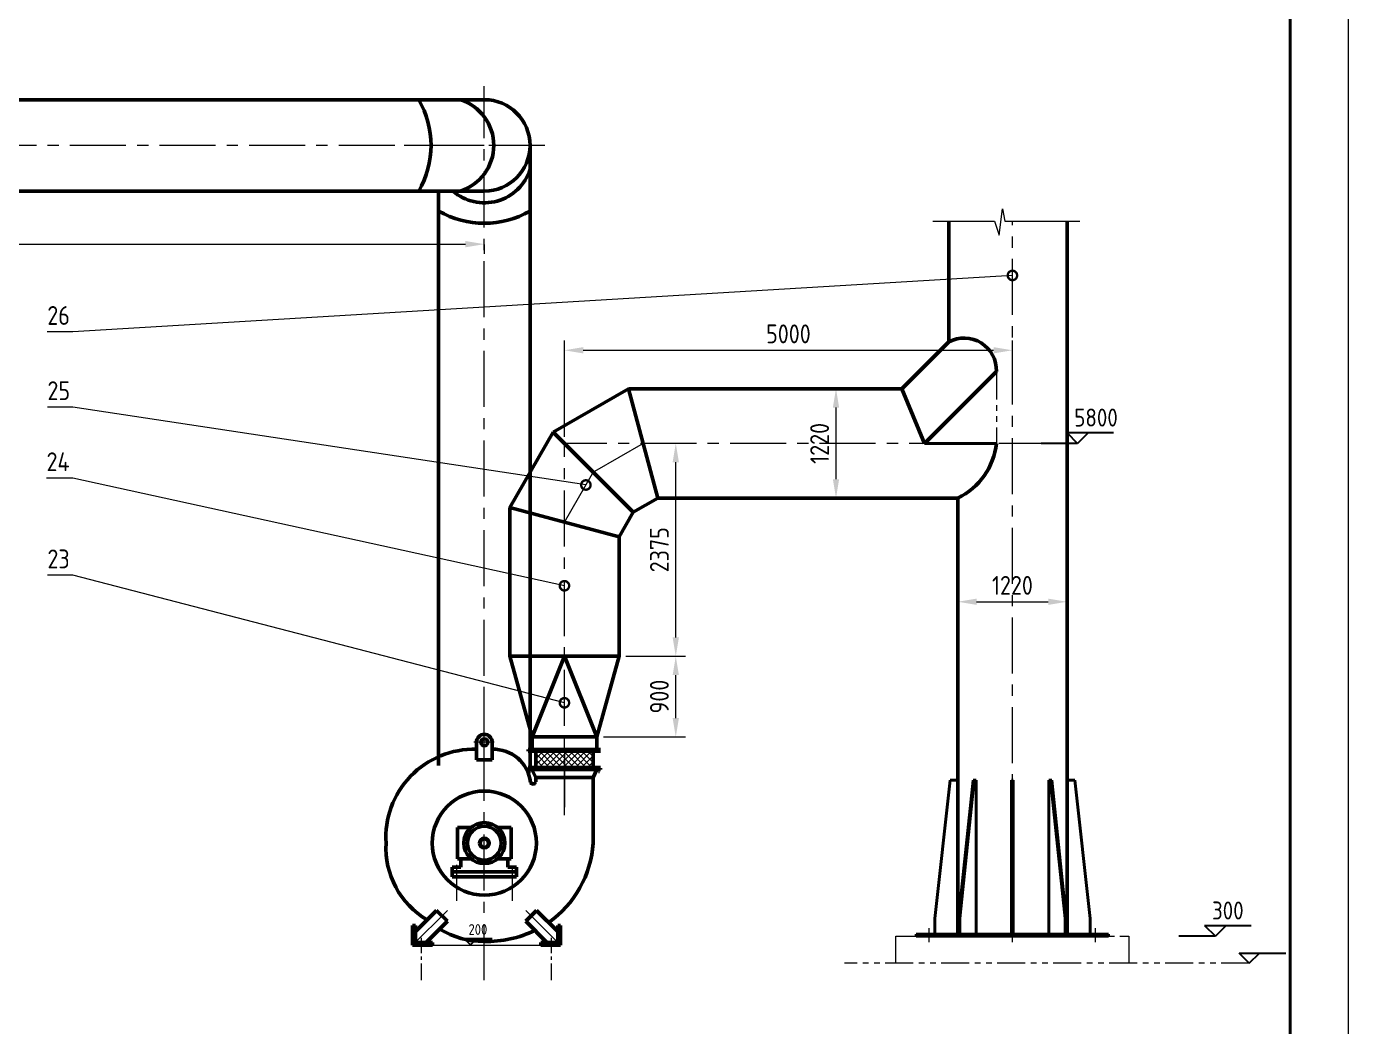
# Model space of a CAD drawing. Header units: millimetres. Extents: x 188205 to 604756, y -401673 to 15123.
# Drawn here: x 388576 to 403332, y -133988 to -122829 of the extents above; entities that cross this region are included whole.
import ezdxf

# ---------------------------------------------------------------- set-up
doc = ezdxf.new("R2010")
doc.units = ezdxf.units.MM
doc.header["$LTSCALE"] = 500
doc.linetypes.add('CENTER', pattern=[2, 1.25, -0.25, 0.25, -0.25])
doc.linetypes.add('PHANTOM2', pattern=[1.25, 0.625, -0.125, 0.125, -0.125, 0.125, -0.125])
for name, color, linetype, lineweight in [('2D', 4, 'PHANTOM2', 20), ('air-smoke', 5, 'Continuous', 50), ('BIAOZHU', 3, 'Continuous', 25), ('POU', 4, 'Continuous', 20), ('SHI', 7, 'Continuous', 40), ('WEN', 3, 'Continuous', 20), ('XI', 2, 'Continuous', 20), ('ZHONG', 1, 'CENTER', 20)]:
    doc.layers.add(name, color=color, linetype=linetype, lineweight=lineweight)
doc.styles.add('GB', font='gbenor.shx', dxfattribs={"bigfont": 'gbcbig.shx'})
doc.dimstyles.new('ISO-60', dxfattribs={"dimscale": 60, "dimtxt": 3.5, "dimasz": 3.5, "dimexe": 1.8, "dimexo": 1.25, "dimgap": 1.3, "dimtad": 1, "dimrnd": 1, "dimdsep": 46, "dimtxsty": 'GB', "dimcen": 0, "dimclrd": 3, "dimclre": 3, "dimclrt": 256, "dimadec": 0, "dimazin": 0, "dimtfac": 1, "dimtix": 1, "dimtmove": 0, "dimatfit": 3, "dimldrblk": 'DOTSMALL', "dimfxl": 0, "dimlwd": 20, "dimlwe": 20, "dimarcsym": 0})

# ---------------------------------------------------------------- blocks, each defined once
blk = doc.blocks.new('air-waste-master-2')
at = {"layer": 'air-smoke'}
for p, q in [((41548, -1040), (14139, -1040)), ((42058, -8468), (42058, -1550)), ((41548, -2060), (13009, -2060)), ((41038, -8468), (41038, -2060))]:
    blk.add_line(p, q, dxfattribs=at)
for centre, radius, start, end in [((39933, -1550), 1020, 330, 30), ((41118, -1550), 535, 287.588, 72.412), ((41548, -1550), 510, 270, 90), ((41548, -1656), 535, 228.9898, 342.412), ((41548, -1399), 1020, 240, 300)]:
    blk.add_arc(centre, radius, start, end, dxfattribs=at)
at = {"layer": 'ZHONG'}
for p, q in [((41548, -8468), (41548, -891)), ((41548, -1550), (0, -1550)), ((42223, -1550), (40655, -1550))]:
    blk.add_line(p, q, dxfattribs=at)
blk = doc.blocks.new('fan-a')
at = {"layer": 'POU'}
h = blk.add_hatch(dxfattribs=at)
h.set_pattern_fill('ANSI37', color=256, scale=15, style=0)
h.set_pattern_definition([(45, (-388025.4, -38833), (-33.6759605, 33.6759605), []), (135, (-388025.4, -38833), (-33.6759605, -33.6759605), [])])
h.paths.add_polyline_path([(-1214, 1025), (-1214, 845), (-894, 845), (-894, 1025)])
h.paths.add_polyline_path([(-894, 1025), (-894, 845), (-574, 845), (-574, 1025)])
for p, q in [((-1297, 1045), (-491, 1045)), ((-1297, 1035), (-491, 1035)), ((-491, 1045), (-491, 1035)), ((-491, 1025), (-491, 1035)), ((-88, 1125), (-88, 930)), ((88, 1125), (88, 930)), ((-1297, 1025), (-491, 1025)), ((-1214, 845), (-1214, 1025)), ((-574, 845), (-574, 1025)), ((-88, 930), (88, 930)), ((-1297, 845), (-491, 845)), ((-1297, 835), (-1297, 823)), ((-491, 835), (-1297, 835)), ((-1297, 823), (-491, 823)), ((-1256, 823), (-1215, 733)), ((-491, 835), (-1255, 835)), ((-1254, 835), (-492, 835)), ((-532, 823), (-573, 733)), ((-491, 845), (-491, 835)), ((-491, 823), (-491, 835)), ((-1215, 733), (-1215, 0)), ((-1215, 733), (-894, 733)), ((-573, 733), (-894, 733)), ((-573, 733), (-573, 682)), ((-301, 176), (-301, -176)), ((-301, 176), (-147, 176)), ((147, 176), (301, 176)), ((301, 176), (301, -176)), ((-360, -270), (-360, -375)), ((-360, -270), (-263, -270)), ((-301, -176), (-147, -176)), ((-263, -270), (-263, -176)), ((147, -176), (301, -176)), ((263, -270), (263, -176)), ((360, -270), (263, -270)), ((360, -270), (360, -375)), ((0, -321), (-360, -321)), ((0, -375), (-360, -375)), ((0, -321), (360, -321)), ((0, -375), (360, -375)), ((-820, -987), (-583, -751)), ((-699, -1108), (-462, -872)), ((-583, -751), (-462, -872)), ((533, -751), (412, -872)), ((649, -1108), (412, -872)), ((770, -987), (533, -751)), ((-851, -918), (-851, -1140)), ((-851, -918), (-820, -918)), ((-820, -918), (-820, -1108)), ((801, -918), (770, -918)), ((770, -918), (770, -1108)), ((801, -918), (801, -1140)), ((-820, -1108), (-851, -1140)), ((-851, -1140), (-630, -1140)), ((-820, -1108), (-630, -1108)), ((-630, -1108), (-630, -1140)), ((770, -1108), (580, -1108)), ((580, -1108), (580, -1140)), ((801, -1140), (580, -1140)), ((770, -1108), (801, -1140))]:
    blk.add_line(p, q)
for centre, radius in [((0, 1125), 39.3), ((0, 0), 581), ((0, 0), 229), ((0, 0), 189), ((0, 0), 54), ((0, 0), 47.2)]:
    blk.add_circle(centre, radius)
for centre, radius, start, end in [((0, 1125), 88.2, 0, 180), ((-99, 628), 420, 88.4877, 172.8076), ((112, 61), 987, 356.4604, 91.3591), ((-544, 688), 29.4, 192.8658, 345.3785), ((163, -52), 935, 300.5944, 3.1933), ((-29, 82), 1189, 183.9571, 234.5469), ((-29, 136), 1233, 244.2231, 271.341), ((4, -137), 960, 269.7316, 301.0503)]:
    blk.add_arc(centre, radius, start, end)
at = {"layer": 'BIAOZHU'}
blk.add_line((-1255, 835), (-491, 835), dxfattribs=at)
at = {"layer": 'ZHONG'}
for p, q in [((0, -1529), (0, 1694)), ((-510, 1007), (-510, 1051)), ((-109, 1125), (119, 1125)), ((-894, 1025), (-894, 310)), ((-1279, 863), (-1279, 782)), ((-509, 863), (-509, 782)), ((-851, -1140), (-462, -751)), ((801, -1140), (412, -751))]:
    blk.add_line(p, q, dxfattribs=at)
at = {"layer": 'ZHONG', "ltscale": 100}
for p, q in [((-310, -248), (-310, -644)), ((310, -244), (310, -644))]:
    blk.add_line(p, q, dxfattribs=at)
at = {"layer": 'ZHONG', "ltscale": 0.3}
for p, q in [((-750, -1529), (-750, -1058)), ((700, -1529), (700, -1058))]:
    blk.add_line(p, q, dxfattribs=at)
blk = doc.blocks.new('正标高')
at = {"layer": 'BIAOZHU'}
for p, q in [((-2.4, 2.4), (8, 2.4)), ((-2.4, 2.4), (0, 0)), ((2.4, 2.4), (0, 0))]:
    blk.add_line(p, q, dxfattribs=at)
at = {"layer": 'BIAOZHU', "style": 'GB', "flags": 10}
blk.add_attdef('+', (-3.12, 3.76), '', height=4, dxfattribs=at)
at = {"layer": 'BIAOZHU', "style": 'GB'}
blk.add_attdef('1000', (-0.7624, 3.76), '', height=4, dxfattribs=at)
blk = doc.blocks.new('地坪')
at = {"layer": 'BIAOZHU'}
for p, q in [((0, 0), (-2.26, 2.26)), ((-2.26, 2.26), (8.16, 2.26)), ((0, 0), (2.26, 2.26))]:
    blk.add_line(p, q, dxfattribs=at)
at = {"layer": 'BIAOZHU', "style": 'GB', "flags": 10}
blk.add_attdef('%%P0.0', (-2.96, 3.66), '', height=4, dxfattribs=at)
blk = doc.blocks.new('*D353')
at = {"layer": 'Defpoints', "color": 0}
for p in [(397526, -126871), (397526, -128091), (397611, -128091)]:
    blk.add_point(p, dxfattribs=at)
at = {"layer": 'WEN', "color": 3, "lineweight": 20}
for p, q in [((397601, -126871), (397719, -126871)), ((397611, -127081), (397611, -127881)), ((397601, -128091), (397719, -128091))]:
    blk.add_line(p, q, dxfattribs=at)
at = {"layer": 'WEN', "color": 3}
for points in [[(397576, -127081), (397646, -127081), (397611, -126871)], [(397576, -127881), (397646, -127881), (397611, -128091)]]:
    blk.add_solid(points, dxfattribs=at)
at = {"layer": 'WEN', "insert": (397428, -127481), "char_height": 210, "attachment_point": 5, "rotation": 90, "style": 'GB'}
blk.add_mtext('1220', dxfattribs=at)
blk = doc.blocks.new('_DotSmall')
at = {"color": 0, "linetype": 'ByBlock', "const_width": 0.5}
blk.add_lwpolyline([(-0.0625, 0, 1), (0.0625, 0, 1)], format="xyb", close=True, dxfattribs=at)
blk = doc.blocks.new('*D354')
at = {"layer": 'Defpoints', "color": 0}
for p in [(398970, -129248), (400190, -129248), (400190, -129248)]:
    blk.add_point(p, dxfattribs=at)
at = {"layer": 'WEN', "color": 3, "lineweight": 20}
for p, q in [((398970, -129173), (398970, -129140)), ((399180, -129248), (399980, -129248)), ((400190, -129173), (400190, -129140))]:
    blk.add_line(p, q, dxfattribs=at)
at = {"layer": 'WEN', "color": 3}
for points in [[(399180, -129213), (399180, -129283), (398970, -129248)], [(399980, -129213), (399980, -129283), (400190, -129248)]]:
    blk.add_solid(points, dxfattribs=at)
at = {"layer": 'WEN', "insert": (399580, -129065), "char_height": 210, "attachment_point": 5, "style": 'GB'}
blk.add_mtext('1220', dxfattribs=at)
blk = doc.blocks.new('*D405')
at = {"layer": 'Defpoints', "color": 0}
for p in [(399580, -126442), (399580, -126762), (394580, -127481)]:
    blk.add_point(p, dxfattribs=at)
at = {"layer": 'WEN', "color": 3, "lineweight": 20}
for p, q in [((394580, -127406), (394580, -126334)), ((394790, -126442), (399370, -126442)), ((399580, -126687), (399580, -126334))]:
    blk.add_line(p, q, dxfattribs=at)
at = {"layer": 'WEN', "color": 3}
for points in [[(394790, -126407), (394790, -126477), (394580, -126442)], [(399370, -126407), (399370, -126477), (399580, -126442)]]:
    blk.add_solid(points, dxfattribs=at)
at = {"layer": 'WEN', "insert": (397080, -126259), "char_height": 210, "attachment_point": 5, "style": 'GB'}
blk.add_mtext('5000', dxfattribs=at)
blk = doc.blocks.new('*D406')
at = {"layer": 'Defpoints', "color": 0}
for p in [(395190, -129856), (395823, -129856), (394941, -130756)]:
    blk.add_point(p, dxfattribs=at)
at = {"layer": 'WEN', "color": 3, "lineweight": 20}
for p, q in [((395265, -129856), (395931, -129856)), ((395823, -130546), (395823, -130066)), ((395016, -130756), (395931, -130756))]:
    blk.add_line(p, q, dxfattribs=at)
at = {"layer": 'WEN', "color": 3}
for points in [[(395788, -130066), (395858, -130066), (395823, -129856)], [(395788, -130546), (395858, -130546), (395823, -130756)]]:
    blk.add_solid(points, dxfattribs=at)
at = {"layer": 'WEN', "insert": (395640, -130306), "char_height": 210, "attachment_point": 5, "rotation": 90, "style": 'GB'}
blk.add_mtext('900', dxfattribs=at)
blk = doc.blocks.new('*D407')
at = {"layer": 'Defpoints', "color": 0}
for p in [(395823, -127481), (395994, -127481), (395190, -129856)]:
    blk.add_point(p, dxfattribs=at)
at = {"layer": 'WEN', "color": 3, "lineweight": 20}
for p, q in [((395919, -127481), (395715, -127481)), ((395823, -129646), (395823, -127691)), ((395265, -129856), (395931, -129856))]:
    blk.add_line(p, q, dxfattribs=at)
at = {"layer": 'WEN', "color": 3}
for points in [[(395788, -127691), (395858, -127691), (395823, -127481)], [(395788, -129646), (395858, -129646), (395823, -129856)]]:
    blk.add_solid(points, dxfattribs=at)
at = {"layer": 'WEN', "insert": (395640, -128668), "char_height": 210, "attachment_point": 5, "rotation": 90, "style": 'GB'}
blk.add_mtext('2375', dxfattribs=at)
blk = doc.blocks.new('*D478')
at = {"layer": 'Defpoints', "color": 0}
for p in [(365147, -124666), (393686, -125186), (393686, -125258)]:
    blk.add_point(p, dxfattribs=at)
at = {"layer": 'WEN', "color": 3, "lineweight": 20}
for p, q in [((365147, -124741), (365147, -125366)), ((365357, -125258), (393476, -125258)), ((393686, -125261), (393686, -125366))]:
    blk.add_line(p, q, dxfattribs=at)
at = {"layer": 'WEN', "color": 3}
for points in [[(365357, -125223), (365357, -125293), (365147, -125258)], [(393476, -125223), (393476, -125293), (393686, -125258)]]:
    blk.add_solid(points, dxfattribs=at)
at = {"layer": 'WEN', "insert": (379417, -125075), "char_height": 210, "attachment_point": 5, "style": 'GB'}
blk.add_mtext('28539', dxfattribs=at)

msp = doc.modelspace()

# ---------------------------------------------------------------- linework, layer by layer
at = {"layer": '2D'}
for p, q in [((399401.548, -126678.808), (399401.548, -127480.846)), ((398280.213, -132980.846), (400880.213, -132980.846)), ((398280.213, -133280.846), (398280.213, -132980.846)), ((400880.213, -132980.846), (400880.213, -133280.846)), ((402224.166, -133280.846), (397706.619, -133280.846))]:
    msp.add_line(p, q, dxfattribs=at)
at = {"layer": 'air-smoke'}
for p, q in [((398870.213, -125002.849), (398870.213, -126347.473)), ((400190.213, -125002.849), (400190.213, -132955.071)), ((398346.841, -126870.846), (398870.213, -126347.473)), ((398599.511, -127480.846), (399401.548, -126678.808)), ((395295.225, -126870.846), (394455.201, -127355.834)), ((398346.841, -126870.846), (395295.225, -126870.846)), ((395622.123, -128090.846), (395295.225, -126870.846)), ((398599.511, -127480.846), (398346.841, -126870.846)), ((393970.213, -128195.857), (394455.201, -127355.834)), ((395348.303, -128248.936), (394455.201, -127355.834)), ((395190.213, -128522.755), (393970.213, -128195.857)), ((393970.213, -128195.857), (393970.213, -129855.641)), ((395622.123, -128090.846), (395348.303, -128248.936)), ((398970.213, -128090.846), (395622.123, -128090.846)), ((398970.213, -128090.846), (398970.213, -132955.071)), ((395190.213, -128522.755), (395348.303, -128248.936)), ((395190.213, -128522.755), (395190.162, -129855.641)), ((393970.265, -129855.641), (395190.162, -129855.641)), ((394219.213, -130755.641), (393970.265, -129855.641)), ((394580.213, -129855.641), (394219.213, -130755.641)), ((394941.213, -130755.641), (394580.213, -129855.641)), ((394941.213, -130755.641), (395190.162, -129855.641)), ((394219.213, -130755.641), (394941.213, -130755.641)), ((394219.213, -130755.641), (394219.213, -130895.641)), ((394941.213, -130755.641), (394941.213, -130895.641))]:
    msp.add_line(p, q, dxfattribs=at)
for centre, radius, start, end in [((399039.587, -126667.56), 362.137, 358.2200773, 117.88544), ((398635.96, -127396.993), 770.167, 295.7217404, 353.7494802)]:
    msp.add_arc(centre, radius, start, end, dxfattribs=at)
at = {"layer": 'BIAOZHU'}
for p, q in [((400308.175, -127480.846), (399899.986, -127480.846)), ((401845.462, -132980.846), (401437.273, -132980.846))]:
    msp.add_line(p, q, dxfattribs=at)
at = {"layer": 'SHI'}
for p, q in [((399401.548, -127480.846), (398599.511, -127480.846)), ((398712.467, -132783.24), (398884.298, -131236.761)), ((398884.298, -131236.761), (398970.213, -131236.761)), ((399175.569, -132955.071), (399175.569, -131236.761)), ((399571.622, -131236.761), (399571.622, -132955.071)), ((399571.622, -131236.761), (399588.805, -131236.761)), ((399588.805, -131236.761), (399588.805, -132955.071)), ((399984.858, -132955.071), (399984.858, -131236.761)), ((400276.129, -131236.761), (400190.213, -131236.761)), ((400447.96, -132783.24), (400276.129, -131236.761)), ((398712.467, -132955.071), (398712.467, -132783.24)), ((400447.96, -132955.071), (400447.96, -132783.24)), ((398506.27, -132955.071), (400654.157, -132955.071)), ((398506.27, -132980.846), (398506.27, -132955.071)), ((400654.157, -132980.846), (398506.27, -132980.846)), ((400654.157, -132955.071), (400654.157, -132980.846))]:
    msp.add_line(p, q, dxfattribs=at)
at = {"layer": 'SHI', "ltscale": 0.3}
for p, q in [((399141.628, -131236.761), (398979.342, -132783.24)), ((398991.492, -132783.24), (399153.778, -131236.761)), ((399141.628, -131236.761), (399175.569, -131236.761)), ((400018.799, -131236.761), (399984.858, -131236.761)), ((400168.935, -132783.24), (400006.648, -131236.761)), ((400018.799, -131236.761), (400181.085, -132783.24)), ((398979.342, -132783.24), (398991.492, -132783.24)), ((398979.342, -132955.071), (398979.342, -132783.24)), ((398991.492, -132955.071), (398991.492, -132783.24)), ((400168.935, -132955.071), (400168.935, -132783.24)), ((400181.085, -132783.24), (400168.935, -132783.24)), ((400181.085, -132955.071), (400181.085, -132783.24))]:
    msp.add_line(p, q, dxfattribs=at)
at = {"layer": 'SHI'}
msp.add_lwpolyline([(344831.668, -144496.27), (402681.668, -144496.27), (402681.668, -107186.27), (344831.668, -107186.27)], close=True, dxfattribs=at)
at = {"layer": 'WEN'}
for p, q in [((399432.391, -125156.599), (399468.912, -124864.697)), ((399468.912, -124864.697), (399494.195, -125002.849)), ((398693.525, -125002.849), (399378.392, -125002.849)), ((399378.392, -125002.849), (399432.391, -125156.599)), ((399494.195, -125002.849), (400333.53, -125002.849)), ((392884.836, -133080.846), (394537.591, -133080.846))]:
    msp.add_line(p, q, dxfattribs=at)
at = {"layer": 'XI'}
msp.add_lwpolyline([(343206.668, -145146.27), (403331.668, -145146.27), (403331.668, -106536.27), (343206.668, -106536.27)], close=True, dxfattribs=at)
at = {"layer": 'ZHONG'}
for p, q in [((399580.213, -133047.735), (399580.213, -125002.849)), ((394580.213, -131630.656), (394580.213, -127480.846)), ((400053.551, -127480.846), (394580.213, -127480.846)), ((395458.674, -127480.846), (394901.752, -127802.385)), ((394580.213, -128359.306), (394901.752, -127802.385)), ((398652.326, -133047.735), (398652.326, -132889.877)), ((400508.101, -133047.735), (400508.101, -132889.877))]:
    msp.add_line(p, q, dxfattribs=at)

# ---------------------------------------------------------------- block references
ref = msp.add_blockref('正标高', (393532.343, -133077.625), dxfattribs=dict(xscale=30, yscale=30, zscale=30))
ref.add_attrib('1000', '200', (393509.471, -132964.825), dxfattribs={"layer": 'BIAOZHU', "height": 120, "style": 'GB'})
at = {"layer": 'air-smoke', "xscale": -1}
msp.add_blockref('fan-a', (393686.213, -131940.841), dxfattribs=at)
at = {"layer": 'SHI'}
ref = msp.add_blockref('正标高', (400308.175, -127480.846), dxfattribs=dict(at, xscale=50, yscale=50, zscale=50))
ref.add_attrib('1000', '5800', (400270.055, -127292.846), dxfattribs={"layer": 'BIAOZHU', "height": 200, "style": 'GB'})
ref = msp.add_blockref('正标高', (401845.462, -132980.846), dxfattribs=dict(at, xscale=50, yscale=50, zscale=50))
ref.add_attrib('1000', '300', (401807.342, -132792.846), dxfattribs={"layer": 'BIAOZHU', "height": 200, "style": 'GB'})
at = {"layer": 'SHI', "xscale": 50, "yscale": 50, "zscale": 50}
msp.add_blockref('地坪', (402224.166, -133280.846), dxfattribs=at)
at = {"layer": 'WEN'}
msp.add_blockref('air-waste-master-2', (352138.216, -122605.846), dxfattribs=at)
at = {"layer": 'WEN', "xscale": -1}
msp.add_blockref('fan-a', (393686.213, -131940.841), dxfattribs=at)

# ---------------------------------------------------------------- texts
at = {"layer": 'WEN', "char_height": 210, "attachment_point": 7, "style": 'GB'}
for s, insert in [('26', (388808.898, -126158.592)), ('25', (388810.33, -126997.989)), ('24', (388800.079, -127790.752)), ('23', (388810.33, -128874.973))]:
    msp.add_mtext(s, dxfattribs=dict(at, insert=insert))

# ---------------------------------------------------------------- dimensions: what is measured, and where the dimension line sits
at = {"layer": 'WEN'}
dim = msp.add_linear_dim(base=(393686.213, -125257.606), p1=(365147.209, -124665.846), p2=(393686.213, -125185.593), dimstyle='ISO-60', override={"dimtmove": 1}, dxfattribs=at)
dim.commit()
dim.dimension.update_dxf_attribs({"geometry": '*D478', "text_midpoint": (379416.711, -125074.606)})
for base, p1, p2, picture, middle in [((399580.213, -126441.789), (394580.213, -127480.846), (399580.213, -126762.055), '*D405', (397080.213, -126258.789)), ((400190.213, -129248.137), (398970.213, -129248.137), (400190.213, -129248.137), '*D354', (399580.213, -129065.137))]:
    dim = msp.add_linear_dim(base=base, p1=p1, p2=p2, dimstyle='ISO-60', dxfattribs=at)
    dim.commit()
    dim.dimension.update_dxf_attribs({"geometry": picture, "text_midpoint": middle})
for base, p1, p2, picture, middle in [((397611.497, -128090.846), (397525.731, -126870.846), (397525.731, -128090.846), '*D353', (397428.497, -127480.846)), ((395823.323, -129855.641), (394941.213, -130755.641), (395190.162, -129855.641), '*D406', (395640.323, -130305.641))]:
    dim = msp.add_linear_dim(base=base, p1=p1, p2=p2, angle=90, dimstyle='ISO-60', dxfattribs=at)
    dim.commit()
    dim.dimension.update_dxf_attribs({"geometry": picture, "text_midpoint": middle})
dim = msp.add_linear_dim(base=(395823.323, -127480.8455), p1=(395190.1621, -129855.6409), p2=(395993.9028, -127480.8455), angle=90, dimstyle='ISO-60', override={"dimtmove": 1}, dxfattribs=at)
dim.commit()
dim.dimension.update_dxf_attribs({"geometry": '*D407', "text_midpoint": (395640.323, -128668.2432)})

# ---------------------------------------------------------------- leaders
at = {"layer": 'WEN', "annotation_type": 0, "has_hookline": 1, "hookline_direction": 1}
for points, text_width in [([(399580.213, -125607.045), (389092.523, -126236.592)], 205.625), ([(394819.307, -127945.183), (389092.523, -127075.989)], 204.193), ([(394580.213, -129069.555), (389092.523, -127868.752)], 214.444), ([(394580.213, -130375.284), (389092.523, -128952.973)], 204.193)]:
    msp.add_leader(points, dimstyle='ISO-60', override={"dimgap": 1.3, "dimtad": 1}, dxfattribs=dict(at, text_width=text_width))

doc.saveas('drawing.dxf')
